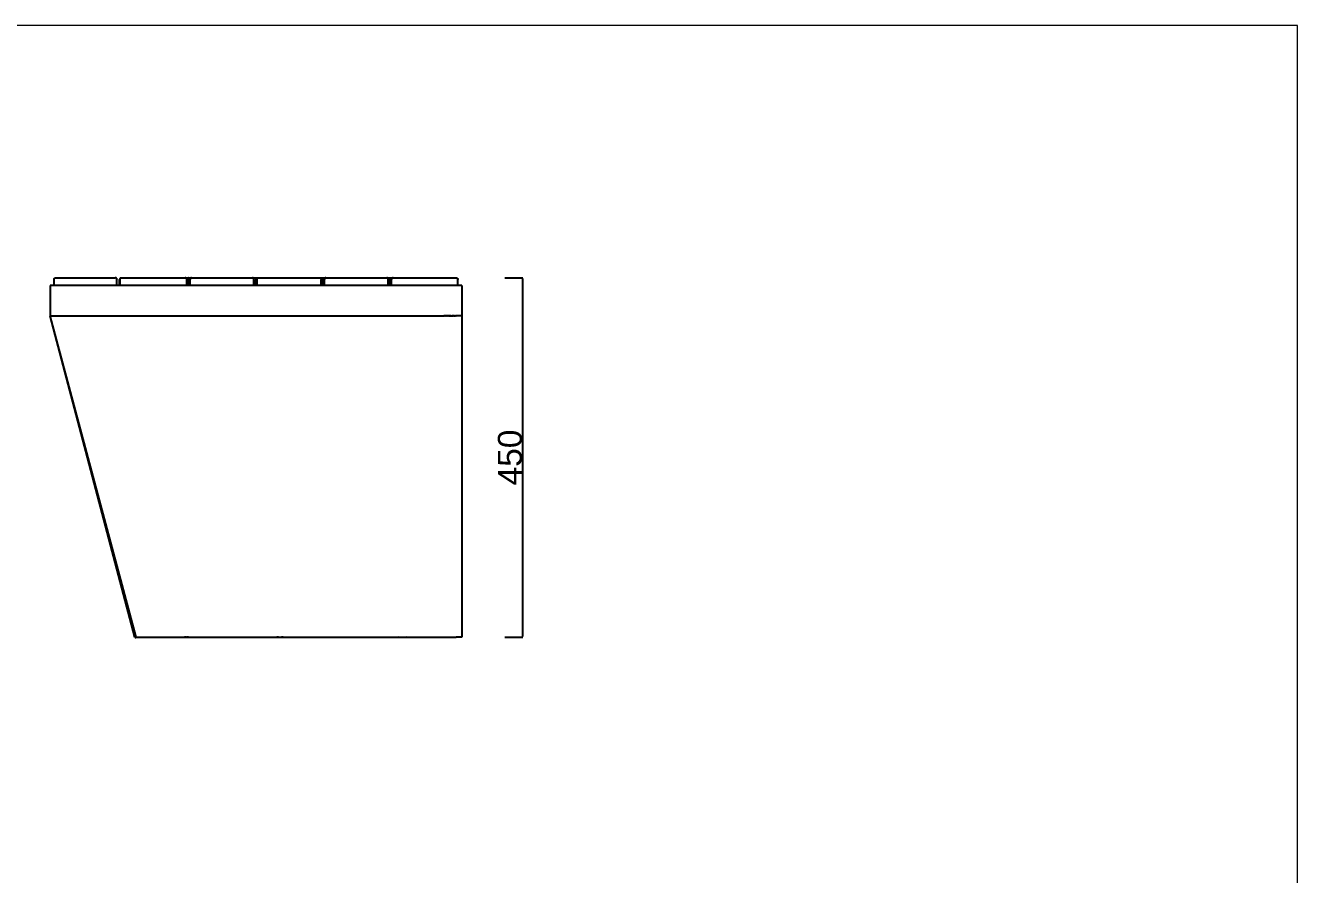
# Model space of a CAD drawing. Header units: millimetres. Extents: x 373 to 3451, y -552 to 1598.
# Drawn here: x 1857 to 3448, y 536 to 1598 of the extents above; entities that cross this region are included whole.
import ezdxf

# ---------------------------------------------------------------- set-up
doc = ezdxf.new("R2010")
doc.units = ezdxf.units.MM
doc.header["$MEASUREMENT"] = 0
doc.layers.add('Domyślny', color=7, linetype='Continuous', true_color=0x000000)
doc.layers.add('Utwórz2D linie widoczne', color=7, linetype='Continuous', true_color=0x000000)
doc.styles.add('Arial', font='')
doc.styles.get('Arial').set_extended_font_data('Arial')
doc.dimstyles.new('Domyślny', dxfattribs={"dimtxt": 30, "dimasz": 1, "dimexe": 0.5, "dimexo": 0.5, "dimgap": 0.25, "dimtad": 1, "dimtoh": 1, "dimdec": 0, "dimzin": 1, "dimdsep": 46, "dimtxsty": 'Arial', "dimcen": 0.5, "dimazin": 0, "dimtfac": 1, "dimtdec": 4, "dimtix": 1, "dimtmove": 1, "dimatfit": 3, "dimfxl": 0, "dimtolj": 1, "dimtzin": 1, "dimarcsym": 0})

# ---------------------------------------------------------------- blocks, each defined once
blk = doc.blocks.new('*D2')
at = {"layer": 'Defpoints', "color": 0}
for p in [(2456, 1282.7), (2456, 833.1), (2478.7, 833.1)]:
    blk.add_point(p, dxfattribs=at)
at = {"layer": 'Domyślny', "color": 0, "lineweight": -2}
for p, q in [((2456.5, 1282.7), (2479.2, 1282.7)), ((2478.7, 1281.7), (2478.7, 834.1)), ((2456.5, 833.1), (2479.2, 833.1))]:
    blk.add_line(p, q, dxfattribs=at)
at = {"layer": 'Domyślny', "color": 0}
for points in [[(2478.8, 1281.7), (2478.5, 1281.7), (2478.7, 1282.7)], [(2478.5, 834.1), (2478.8, 834.1), (2478.7, 833.1)]]:
    blk.add_solid(points, dxfattribs=at)
at = {"layer": 'Domyślny', "color": 0, "insert": (2463.1, 1057.9), "char_height": 30, "attachment_point": 5, "rotation": 90, "style": 'Arial'}
blk.add_mtext('\\A1;450', dxfattribs=at)

msp = doc.modelspace()

# ---------------------------------------------------------------- linework, layer by layer
at = {"layer": 'Domyślny', "color": 18, "lineweight": 15, "true_color": 0x000000}
for p, q in [((3447.8, 1598.3), (373, 1598.3)), ((3447.8, -551.9), (3447.8, 1598.3))]:
    msp.add_line(p, q, dxfattribs=at)
at = {"layer": 'Domyślny'}
msp.add_line((2386.8, 1282.7), (2395.9, 1282.7), dxfattribs=at)
at = {"layer": 'Utwórz2D linie widoczne'}
for p, q in [((1887.9, 1273.1), (1887.9, 1235.1)), ((1910.9, 1273.1), (1887.9, 1273.1)), ((1892.9, 1281.1), (1893, 1281.2)), ((1892.9, 1281), (1892.9, 1281.1)), ((1892.9, 1280.9), (1892.9, 1281)), ((1892.9, 1281), (1892.9, 1281)), ((1892.9, 1280.8), (1892.9, 1280.9)), ((1892.9, 1280.7), (1892.9, 1280.8)), ((1892.9, 1280.8), (1892.9, 1280.8)), ((1892.9, 1273.1), (1892.9, 1280.7)), ((1893, 1281.4), (1893.1, 1281.5)), ((1893, 1281.3), (1893, 1281.4)), ((1893, 1281.4), (1893, 1281.4)), ((1893, 1281.2), (1893, 1281.3)), ((1893, 1281.2), (1893, 1281.2)), ((1893.1, 1281.6), (1893.2, 1281.7)), ((1893.1, 1281.5), (1893.1, 1281.6)), ((1893.1, 1281.6), (1893.1, 1281.6)), ((1893.2, 1281.7), (1893.2, 1281.8)), ((1893.2, 1281.8), (1893.3, 1281.8)), ((1893.2, 1281.7), (1893.2, 1281.7)), ((1893.3, 1281.9), (1893.4, 1282)), ((1893.3, 1281.8), (1893.3, 1281.9)), ((1893.4, 1282), (1893.4, 1282.1)), ((1893.4, 1282.1), (1893.5, 1282.1)), ((1893.4, 1282), (1893.4, 1282)), ((1893.5, 1282.1), (1893.5, 1282.2)), ((1893.5, 1282.2), (1893.6, 1282.2)), ((1893.6, 1282.2), (1893.7, 1282.3)), ((1893.6, 1282.2), (1893.6, 1282.2)), ((1893.7, 1282.3), (1893.8, 1282.3)), ((1893.8, 1282.3), (1893.8, 1282.4)), ((1893.8, 1282.4), (1893.9, 1282.4)), ((1893.9, 1282.4), (1894, 1282.5)), ((1893.9, 1282.4), (1893.9, 1282.4)), ((1894, 1282.5), (1894, 1282.5)), ((1894, 1282.5), (1894.1, 1282.5)), ((1894.1, 1282.5), (1894.2, 1282.6)), ((1894.2, 1282.6), (1894.2, 1282.6)), ((1894.2, 1282.6), (1894.3, 1282.6)), ((1894.3, 1282.6), (1894.4, 1282.6)), ((1894.4, 1282.6), (1894.5, 1282.7)), ((1894.4, 1282.6), (1894.4, 1282.6)), ((1894.5, 1282.7), (1894.6, 1282.7)), ((1894.6, 1282.7), (1894.6, 1282.7)), ((1894.6, 1282.7), (1894.7, 1282.7)), ((1894.7, 1282.7), (1894.8, 1282.7)), ((1894.8, 1282.7), (1894.8, 1282.7)), ((1894.8, 1282.7), (1894.9, 1282.7)), ((1894.9, 1282.7), (1910.9, 1282.7)), ((1910.9, 1282.7), (1969.5, 1282.7)), ((2334.4, 1273.1), (1910.9, 1273.1)), ((1969.6, 1282.7), (1969.5, 1282.7)), ((1969.7, 1282.7), (1969.6, 1282.7)), ((1969.8, 1282.7), (1969.7, 1282.7)), ((1969.7, 1282.7), (1969.7, 1282.7)), ((1969.9, 1282.7), (1969.8, 1282.7)), ((1970, 1282.6), (1969.9, 1282.7)), ((1969.9, 1282.7), (1969.9, 1282.7)), ((1970.1, 1282.6), (1970, 1282.6)), ((1970.2, 1282.6), (1970.1, 1282.6)), ((1970.1, 1282.6), (1970.1, 1282.6)), ((1970.3, 1282.6), (1970.2, 1282.6)), ((1970.3, 1282.5), (1970.3, 1282.6)), ((1970.4, 1282.5), (1970.3, 1282.5)), ((1970.5, 1282.4), (1970.4, 1282.5)), ((1970.4, 1282.5), (1970.4, 1282.5)), ((1970.6, 1282.4), (1970.5, 1282.4)), ((1970.7, 1282.3), (1970.6, 1282.4)), ((1970.6, 1282.4), (1970.6, 1282.4)), ((1970.8, 1282.2), (1970.7, 1282.3)), ((1970.7, 1282.3), (1970.7, 1282.3)), ((1970.9, 1282.2), (1970.8, 1282.2)), ((1970.8, 1282.2), (1970.8, 1282.2)), ((1970.9, 1282.1), (1970.9, 1282.2)), ((1971, 1282.1), (1970.9, 1282.1)), ((1971, 1282), (1971, 1282.1)), ((1971.1, 1282), (1971, 1282)), ((1971.1, 1281.9), (1971.1, 1282)), ((1971.2, 1281.8), (1971.1, 1281.9)), ((1971.2, 1281.7), (1971.2, 1281.8)), ((1971.2, 1281.8), (1971.2, 1281.8)), ((1971.3, 1281.7), (1971.2, 1281.7)), ((1971.3, 1281.6), (1971.3, 1281.7)), ((1971.4, 1281.5), (1971.3, 1281.6)), ((1971.3, 1281.6), (1971.3, 1281.6)), ((1971.4, 1281.4), (1971.4, 1281.5)), ((1971.4, 1281.3), (1971.4, 1281.4)), ((1971.4, 1281.4), (1971.4, 1281.4)), ((1971.5, 1281.2), (1971.4, 1281.3)), ((1971.4, 1281.3), (1971.5, 1281.2)), ((1971.5, 1281.1), (1971.5, 1281.2)), ((1971.5, 1281.2), (1971.5, 1281.2)), ((1971.5, 1281.2), (1971.5, 1281.2)), ((1971.5, 1281.2), (1971.5, 1281.1)), ((1971.5, 1281), (1971.5, 1281.1)), ((1971.5, 1280.9), (1971.5, 1281)), ((1971.5, 1281), (1971.5, 1281)), ((1971.5, 1280.8), (1971.5, 1280.9)), ((1971.5, 1280.7), (1971.5, 1280.8)), ((1971.5, 1280.8), (1971.5, 1280.8)), ((1971.5, 1273.1), (1971.5, 1280.7)), ((1975, 1280.9), (1974.9, 1280.8)), ((1974.9, 1280.8), (1974.9, 1280.8)), ((1974.9, 1280.8), (1974.9, 1280.7)), ((1974.9, 1273.1), (1974.9, 1280.7)), ((1975.1, 1281.3), (1975, 1281.2)), ((1975, 1281.2), (1975, 1281.1)), ((1975, 1281.1), (1975, 1281.1)), ((1975, 1281.1), (1975, 1281)), ((1975, 1281), (1975, 1280.9)), ((1975.2, 1281.5), (1975.1, 1281.4)), ((1975.1, 1281.4), (1975.1, 1281.3)), ((1975.1, 1281.3), (1975.1, 1281.3)), ((1975.3, 1281.6), (1975.2, 1281.5)), ((1975.2, 1281.5), (1975.2, 1281.5)), ((1975.4, 1281.7), (1975.3, 1281.6)), ((1975.3, 1281.6), (1975.3, 1281.6)), ((1975.5, 1281.8), (1975.4, 1281.8)), ((1975.4, 1281.8), (1975.4, 1281.7)), ((1975.6, 1281.9), (1975.5, 1281.9)), ((1975.5, 1281.9), (1975.5, 1281.8)), ((1975.5, 1280.9), (1975.5, 1281)), ((1975.5, 1281), (1975.6, 1281)), ((1975.5, 1280.8), (1975.5, 1280.9)), ((1975.5, 1280.7), (1975.5, 1280.8)), ((1975.5, 1280.8), (1975.5, 1280.8)), ((1975.5, 1273.1), (1975.5, 1280.7)), ((1975.7, 1282), (1975.6, 1282)), ((1975.6, 1282), (1975.6, 1281.9)), ((1975.6, 1281.3), (1975.6, 1281.4)), ((1975.6, 1281.4), (1975.7, 1281.4)), ((1975.6, 1281.2), (1975.6, 1281.3)), ((1975.6, 1281.1), (1975.6, 1281.2)), ((1975.6, 1281.2), (1975.6, 1281.2)), ((1975.6, 1281), (1975.6, 1281.1)), ((1975.8, 1282.1), (1975.7, 1282.1)), ((1975.7, 1282.1), (1975.7, 1282)), ((1975.7, 1281.6), (1975.8, 1281.7)), ((1975.7, 1281.5), (1975.7, 1281.6)), ((1975.7, 1281.6), (1975.7, 1281.6)), ((1975.7, 1281.4), (1975.7, 1281.5)), ((1975.9, 1282.2), (1975.8, 1282.1)), ((1975.8, 1281.7), (1975.9, 1281.8)), ((1975.8, 1281.7), (1975.8, 1281.7)), ((1976, 1282.2), (1975.9, 1282.2)), ((1975.9, 1282.2), (1975.9, 1282.2)), ((1975.9, 1281.9), (1976, 1282)), ((1975.9, 1281.8), (1975.9, 1281.9)), ((1975.9, 1281.8), (1975.9, 1281.8)), ((1976.1, 1282.3), (1976, 1282.3)), ((1976, 1282.3), (1976, 1282.2)), ((1976, 1282), (1976.1, 1282.1)), ((1976, 1282), (1976, 1282)), ((1976.2, 1282.3), (1976.1, 1282.3)), ((1976.1, 1282.1), (1976.2, 1282.2)), ((1976.1, 1282.1), (1976.1, 1282.1)), ((1976.3, 1282.4), (1976.2, 1282.4)), ((1976.2, 1282.4), (1976.2, 1282.3)), ((1976.2, 1282.2), (1976.2, 1282.2)), ((1976.2, 1282.2), (1976.3, 1282.2)), ((1976.4, 1282.4), (1976.3, 1282.4)), ((1976.3, 1282.2), (1976.3, 1282.3)), ((1976.3, 1282.3), (1976.4, 1282.3)), ((1976.5, 1282.4), (1976.4, 1282.4)), ((1976.4, 1282.3), (1976.4, 1282.4)), ((1976.4, 1282.4), (1976.5, 1282.4)), ((1976.6, 1282.5), (1976.5, 1282.5)), ((1976.5, 1282.5), (1976.5, 1282.4)), ((1976.5, 1282.4), (1976.6, 1282.5)), ((1976.5, 1282.4), (1976.5, 1282.4)), ((1976.6, 1282.5), (1976.7, 1282.5)), ((1976.7, 1282.5), (1976.8, 1282.6)), ((1976.7, 1282.5), (1976.7, 1282.5)), ((1976.8, 1282.6), (1976.9, 1282.6)), ((1976.9, 1282.6), (1976.9, 1282.6)), ((1976.9, 1282.6), (1977, 1282.6)), ((1977, 1282.6), (1977.1, 1282.6)), ((1977.1, 1282.6), (1977.1, 1282.7)), ((1977.1, 1282.7), (1977.2, 1282.7)), ((1977.2, 1282.7), (1977.3, 1282.7)), ((1977.3, 1282.7), (1977.3, 1282.7)), ((1977.3, 1282.7), (1977.4, 1282.7)), ((1977.4, 1282.7), (1977.5, 1282.7)), ((1977.5, 1282.7), (2056.9, 1282.7)), ((1977.5, 1282.7), (1977.5, 1282.7)), ((2056.9, 1282.7), (2060.8, 1282.7)), ((2057, 1282.7), (2056.9, 1282.7)), ((2057.1, 1282.7), (2057, 1282.7)), ((2057, 1282.7), (2057, 1282.7)), ((2057.2, 1282.7), (2057.1, 1282.7)), ((2057.3, 1282.7), (2057.2, 1282.7)), ((2057.2, 1282.7), (2057.2, 1282.7)), ((2057.4, 1282.6), (2057.3, 1282.7)), ((2057.5, 1282.6), (2057.4, 1282.6)), ((2057.4, 1282.6), (2057.4, 1282.6)), ((2057.6, 1282.6), (2057.5, 1282.6)), ((2057.7, 1282.5), (2057.6, 1282.6)), ((2057.6, 1282.6), (2057.6, 1282.6)), ((2057.8, 1282.5), (2057.7, 1282.5)), ((2057.9, 1282.4), (2057.8, 1282.5)), ((2057.8, 1282.5), (2057.8, 1282.5)), ((2058, 1282.4), (2057.9, 1282.4)), ((2057.9, 1282.4), (2057.9, 1282.4)), ((2058.1, 1282.3), (2058, 1282.4)), ((2058.2, 1282.2), (2058.1, 1282.3)), ((2058.1, 1282.3), (2058.1, 1282.3)), ((2058.3, 1282.2), (2058.2, 1282.2)), ((2058.2, 1282.2), (2058.2, 1282.2)), ((2058.3, 1282.1), (2058.3, 1282.2)), ((2058.4, 1282.1), (2058.3, 1282.1)), ((2058.4, 1282), (2058.4, 1282.1)), ((2058.5, 1282), (2058.4, 1282)), ((2058.5, 1281.9), (2058.5, 1282)), ((2058.5, 1281.8), (2058.5, 1281.9)), ((2058.6, 1281.8), (2058.5, 1281.8)), ((2058.6, 1281.7), (2058.6, 1281.8)), ((2058.7, 1281.6), (2058.6, 1281.7)), ((2058.6, 1281.7), (2058.6, 1281.7)), ((2058.7, 1281.5), (2058.7, 1281.6)), ((2058.7, 1281.6), (2058.7, 1281.6)), ((2058.8, 1281.4), (2058.7, 1281.5)), ((2058.8, 1281.3), (2058.8, 1281.4)), ((2058.8, 1281.4), (2058.8, 1281.4)), ((2058.8, 1281.2), (2058.8, 1281.3)), ((2058.9, 1281.1), (2058.8, 1281.2)), ((2058.8, 1281.2), (2058.8, 1281.2)), ((2058.9, 1281), (2058.9, 1281.1)), ((2058.9, 1280.9), (2058.9, 1281)), ((2058.9, 1281), (2058.9, 1281)), ((2058.9, 1280.8), (2058.9, 1280.9)), ((2058.9, 1280.7), (2058.9, 1280.8)), ((2058.9, 1280.8), (2058.9, 1280.8)), ((2058.9, 1273.1), (2058.9, 1280.7)), ((2060.8, 1282.7), (2064.9, 1282.7)), ((2060.9, 1282.5), (2060.8, 1282.7)), ((2060.9, 1282.3), (2060.9, 1282.5)), ((2061, 1282.2), (2060.9, 1282.3)), ((2061, 1282), (2061, 1282.2)), ((2061, 1281.8), (2061, 1282)), ((2061, 1281.6), (2061, 1281.8)), ((2061.1, 1281.4), (2061, 1281.6)), ((2061.1, 1281.2), (2061.1, 1281.4)), ((2061.1, 1281.1), (2061.1, 1281.2)), ((2061.1, 1280.9), (2061.1, 1281.1)), ((2061.1, 1280.7), (2061.1, 1280.9)), ((2061.1, 1273.1), (2061.1, 1280.7)), ((2063, 1281.2), (2062.9, 1281.1)), ((2062.9, 1281.1), (2062.9, 1281)), ((2062.9, 1281), (2062.9, 1281)), ((2062.9, 1281), (2062.9, 1280.9)), ((2062.9, 1280.9), (2062.9, 1280.8)), ((2062.9, 1280.8), (2062.9, 1280.8)), ((2062.9, 1280.8), (2062.9, 1280.7)), ((2062.9, 1273.1), (2062.9, 1280.7)), ((2063.1, 1281.5), (2063, 1281.4)), ((2063, 1281.4), (2063, 1281.4)), ((2063, 1281.4), (2063, 1281.3)), ((2063, 1281.3), (2063, 1281.2)), ((2063, 1281.2), (2063, 1281.2)), ((2063.2, 1281.7), (2063.1, 1281.6)), ((2063.1, 1281.6), (2063.1, 1281.6)), ((2063.1, 1281.6), (2063.1, 1281.5)), ((2063.3, 1281.8), (2063.2, 1281.8)), ((2063.2, 1281.8), (2063.2, 1281.7)), ((2063.2, 1281.7), (2063.2, 1281.7)), ((2063.4, 1282), (2063.3, 1281.9)), ((2063.3, 1281.9), (2063.3, 1281.8)), ((2063.5, 1282.1), (2063.4, 1282.1)), ((2063.4, 1282.1), (2063.4, 1282)), ((2063.4, 1282), (2063.4, 1282)), ((2063.6, 1282.2), (2063.5, 1282.2)), ((2063.5, 1282.2), (2063.5, 1282.1)), ((2063.7, 1282.3), (2063.6, 1282.2)), ((2063.6, 1282.2), (2063.6, 1282.2)), ((2063.8, 1282.4), (2063.7, 1282.3)), ((2063.7, 1282.3), (2063.7, 1282.3)), ((2063.9, 1282.4), (2063.8, 1282.4)), ((2064, 1282.5), (2063.9, 1282.4)), ((2063.9, 1282.4), (2063.9, 1282.4)), ((2064.1, 1282.5), (2064, 1282.5)), ((2064, 1282.5), (2064, 1282.5)), ((2064.2, 1282.6), (2064.1, 1282.5)), ((2064.3, 1282.6), (2064.2, 1282.6)), ((2064.2, 1282.6), (2064.2, 1282.6)), ((2064.4, 1282.6), (2064.3, 1282.6)), ((2064.5, 1282.7), (2064.4, 1282.6)), ((2064.4, 1282.6), (2064.4, 1282.6)), ((2064.6, 1282.7), (2064.5, 1282.7)), ((2064.7, 1282.7), (2064.6, 1282.7)), ((2064.6, 1282.7), (2064.6, 1282.7)), ((2064.8, 1282.7), (2064.7, 1282.7)), ((2064.9, 1282.7), (2064.8, 1282.7)), ((2064.8, 1282.7), (2064.8, 1282.7)), ((2064.9, 1282.7), (2140.9, 1282.7)), ((2141, 1282.7), (2140.9, 1282.7)), ((2140.9, 1282.7), (2144.8, 1282.7)), ((2141.1, 1282.7), (2141, 1282.7)), ((2141, 1282.7), (2141, 1282.7)), ((2141.2, 1282.7), (2141.1, 1282.7)), ((2141.3, 1282.7), (2141.2, 1282.7)), ((2141.2, 1282.7), (2141.2, 1282.7)), ((2141.4, 1282.6), (2141.3, 1282.7)), ((2141.5, 1282.6), (2141.4, 1282.6)), ((2141.4, 1282.6), (2141.4, 1282.6)), ((2141.6, 1282.6), (2141.5, 1282.6)), ((2141.7, 1282.5), (2141.6, 1282.6)), ((2141.6, 1282.6), (2141.6, 1282.6)), ((2141.8, 1282.5), (2141.7, 1282.5)), ((2141.9, 1282.4), (2141.8, 1282.5)), ((2141.8, 1282.5), (2141.8, 1282.5)), ((2142, 1282.4), (2141.9, 1282.4)), ((2141.9, 1282.4), (2141.9, 1282.4)), ((2142.1, 1282.3), (2142, 1282.4)), ((2142.2, 1282.2), (2142.1, 1282.3)), ((2142.1, 1282.3), (2142.1, 1282.3)), ((2142.3, 1282.2), (2142.2, 1282.2)), ((2142.2, 1282.2), (2142.2, 1282.2)), ((2142.3, 1282.1), (2142.3, 1282.2)), ((2142.4, 1282.1), (2142.3, 1282.1)), ((2142.4, 1282), (2142.4, 1282.1)), ((2142.5, 1282), (2142.4, 1282)), ((2142.5, 1281.9), (2142.5, 1282)), ((2142.5, 1281.8), (2142.5, 1281.9)), ((2142.6, 1281.8), (2142.5, 1281.8)), ((2142.6, 1281.7), (2142.6, 1281.8)), ((2142.7, 1281.6), (2142.6, 1281.7)), ((2142.6, 1281.7), (2142.6, 1281.7)), ((2142.7, 1281.5), (2142.7, 1281.6)), ((2142.7, 1281.6), (2142.7, 1281.6)), ((2142.8, 1281.4), (2142.7, 1281.5)), ((2142.8, 1281.3), (2142.8, 1281.4)), ((2142.8, 1281.4), (2142.8, 1281.4)), ((2142.8, 1281.2), (2142.8, 1281.3)), ((2142.9, 1281.1), (2142.8, 1281.2)), ((2142.8, 1281.2), (2142.8, 1281.2)), ((2142.9, 1281), (2142.9, 1281.1)), ((2142.9, 1280.9), (2142.9, 1281)), ((2142.9, 1281), (2142.9, 1281)), ((2142.9, 1280.8), (2142.9, 1280.9)), ((2142.9, 1280.7), (2142.9, 1280.8)), ((2142.9, 1280.8), (2142.9, 1280.8)), ((2142.9, 1273.1), (2142.9, 1280.7)), ((2144.8, 1282.7), (2148.9, 1282.7)), ((2144.8, 1282.7), (2144.9, 1282.5)), ((2144.9, 1282.5), (2144.9, 1282.3)), ((2144.9, 1282.3), (2145, 1282.2)), ((2145, 1282.2), (2145, 1282)), ((2145, 1282), (2145, 1281.8)), ((2145, 1281.8), (2145, 1281.6)), ((2145, 1281.6), (2145.1, 1281.4)), ((2145.1, 1281.4), (2145.1, 1281.2)), ((2145.1, 1281.2), (2145.1, 1281.1)), ((2145.1, 1281.1), (2145.1, 1280.9)), ((2145.1, 1280.9), (2145.1, 1280.7)), ((2145.1, 1273.1), (2145.1, 1280.7)), ((2146.9, 1281.1), (2147, 1281.2)), ((2146.9, 1281), (2146.9, 1281.1)), ((2146.9, 1280.9), (2146.9, 1281)), ((2146.9, 1281), (2146.9, 1281)), ((2146.9, 1280.8), (2146.9, 1280.9)), ((2146.9, 1280.7), (2146.9, 1280.8)), ((2146.9, 1280.8), (2146.9, 1280.8)), ((2146.9, 1273.1), (2146.9, 1280.7)), ((2147, 1281.4), (2147.1, 1281.5)), ((2147, 1281.3), (2147, 1281.4)), ((2147, 1281.4), (2147, 1281.4)), ((2147, 1281.2), (2147, 1281.3)), ((2147, 1281.2), (2147, 1281.2)), ((2147.1, 1281.6), (2147.2, 1281.7)), ((2147.1, 1281.5), (2147.1, 1281.6)), ((2147.1, 1281.6), (2147.1, 1281.6)), ((2147.2, 1281.7), (2147.2, 1281.8)), ((2147.2, 1281.8), (2147.3, 1281.8)), ((2147.2, 1281.7), (2147.2, 1281.7)), ((2147.3, 1281.9), (2147.4, 1282)), ((2147.3, 1281.8), (2147.3, 1281.9)), ((2147.4, 1282), (2147.4, 1282.1)), ((2147.4, 1282.1), (2147.5, 1282.1)), ((2147.4, 1282), (2147.4, 1282)), ((2147.5, 1282.1), (2147.5, 1282.2)), ((2147.5, 1282.2), (2147.6, 1282.2)), ((2147.6, 1282.2), (2147.7, 1282.3)), ((2147.6, 1282.2), (2147.6, 1282.2)), ((2147.7, 1282.3), (2147.8, 1282.4)), ((2147.7, 1282.3), (2147.7, 1282.3)), ((2147.8, 1282.4), (2147.9, 1282.4)), ((2147.9, 1282.4), (2148, 1282.5)), ((2147.9, 1282.4), (2147.9, 1282.4)), ((2148, 1282.5), (2148, 1282.5)), ((2148, 1282.5), (2148.1, 1282.5)), ((2148.1, 1282.5), (2148.2, 1282.6)), ((2148.2, 1282.6), (2148.2, 1282.6)), ((2148.2, 1282.6), (2148.3, 1282.6)), ((2148.3, 1282.6), (2148.4, 1282.6)), ((2148.4, 1282.6), (2148.5, 1282.7)), ((2148.4, 1282.6), (2148.4, 1282.6)), ((2148.5, 1282.7), (2148.6, 1282.7)), ((2148.6, 1282.7), (2148.6, 1282.7)), ((2148.6, 1282.7), (2148.7, 1282.7)), ((2148.7, 1282.7), (2148.8, 1282.7)), ((2148.8, 1282.7), (2148.8, 1282.7)), ((2148.8, 1282.7), (2148.9, 1282.7)), ((2148.9, 1282.7), (2224.9, 1282.7)), ((2224.9, 1282.7), (2225, 1282.7)), ((2224.9, 1282.7), (2228.8, 1282.7)), ((2225, 1282.7), (2225, 1282.7)), ((2225, 1282.7), (2225.1, 1282.7)), ((2225.1, 1282.7), (2225.2, 1282.7)), ((2225.2, 1282.7), (2225.2, 1282.7)), ((2225.2, 1282.7), (2225.3, 1282.7)), ((2225.3, 1282.7), (2225.4, 1282.6)), ((2225.4, 1282.6), (2225.4, 1282.6)), ((2225.4, 1282.6), (2225.5, 1282.6)), ((2225.5, 1282.6), (2225.6, 1282.6)), ((2225.6, 1282.6), (2225.6, 1282.6)), ((2225.6, 1282.6), (2225.7, 1282.5)), ((2225.7, 1282.5), (2225.8, 1282.5)), ((2225.8, 1282.5), (2225.8, 1282.5)), ((2225.8, 1282.5), (2225.9, 1282.4)), ((2225.9, 1282.4), (2225.9, 1282.4)), ((2225.9, 1282.4), (2226, 1282.4)), ((2226, 1282.4), (2226.1, 1282.3)), ((2226.1, 1282.3), (2226.1, 1282.3)), ((2226.1, 1282.3), (2226.2, 1282.2)), ((2226.2, 1282.2), (2226.2, 1282.2)), ((2226.2, 1282.2), (2226.3, 1282.2)), ((2226.3, 1282.2), (2226.3, 1282.1)), ((2226.3, 1282.1), (2226.4, 1282.1)), ((2226.4, 1282.1), (2226.4, 1282)), ((2226.4, 1282), (2226.5, 1282)), ((2226.5, 1282), (2226.5, 1281.9)), ((2226.5, 1281.9), (2226.5, 1281.8)), ((2226.5, 1281.8), (2226.6, 1281.8)), ((2226.6, 1281.8), (2226.6, 1281.7)), ((2226.6, 1281.7), (2226.6, 1281.7)), ((2226.6, 1281.7), (2226.7, 1281.6)), ((2226.7, 1281.6), (2226.7, 1281.6)), ((2226.7, 1281.6), (2226.7, 1281.5)), ((2226.7, 1281.5), (2226.8, 1281.4)), ((2226.8, 1281.4), (2226.8, 1281.4)), ((2226.8, 1281.4), (2226.8, 1281.3)), ((2226.8, 1281.3), (2226.8, 1281.2)), ((2226.8, 1281.2), (2226.8, 1281.2)), ((2226.8, 1281.2), (2226.9, 1281.1)), ((2226.9, 1281.1), (2226.9, 1281)), ((2226.9, 1281), (2226.9, 1281)), ((2226.9, 1281), (2226.9, 1280.9)), ((2226.9, 1280.9), (2226.9, 1280.8)), ((2226.9, 1280.8), (2226.9, 1280.8)), ((2226.9, 1280.8), (2226.9, 1280.7)), ((2226.9, 1273.1), (2226.9, 1280.7)), ((2228.8, 1282.7), (2232.9, 1282.7)), ((2228.8, 1282.7), (2228.9, 1282.5)), ((2228.9, 1282.5), (2228.9, 1282.3)), ((2228.9, 1282.3), (2229, 1282.2)), ((2229, 1282.2), (2229, 1282)), ((2229, 1282), (2229, 1281.8)), ((2229, 1281.8), (2229, 1281.6)), ((2229, 1281.6), (2229.1, 1281.4)), ((2229.1, 1281.4), (2229.1, 1281.2)), ((2229.1, 1281.2), (2229.1, 1281.1)), ((2229.1, 1281.1), (2229.1, 1280.9)), ((2229.1, 1280.9), (2229.1, 1280.7)), ((2229.1, 1273.1), (2229.1, 1280.7)), ((2231, 1281.2), (2230.9, 1281.1)), ((2230.9, 1281.1), (2230.9, 1281)), ((2230.9, 1281), (2230.9, 1281)), ((2230.9, 1281), (2230.9, 1280.9)), ((2230.9, 1280.9), (2230.9, 1280.8)), ((2230.9, 1280.8), (2230.9, 1280.8)), ((2230.9, 1280.8), (2230.9, 1280.7)), ((2230.9, 1273.1), (2230.9, 1280.7)), ((2231.1, 1281.5), (2231, 1281.4)), ((2231, 1281.4), (2231, 1281.4)), ((2231, 1281.4), (2231, 1281.3)), ((2231, 1281.3), (2231, 1281.2)), ((2231, 1281.2), (2231, 1281.2)), ((2231.2, 1281.7), (2231.1, 1281.6)), ((2231.1, 1281.6), (2231.1, 1281.6)), ((2231.1, 1281.6), (2231.1, 1281.5)), ((2231.3, 1281.8), (2231.2, 1281.8)), ((2231.2, 1281.8), (2231.2, 1281.7)), ((2231.2, 1281.7), (2231.2, 1281.7)), ((2231.4, 1282), (2231.3, 1281.9)), ((2231.3, 1281.9), (2231.3, 1281.8)), ((2231.5, 1282.1), (2231.4, 1282.1)), ((2231.4, 1282.1), (2231.4, 1282)), ((2231.4, 1282), (2231.4, 1282)), ((2231.6, 1282.2), (2231.5, 1282.2)), ((2231.5, 1282.2), (2231.5, 1282.1)), ((2231.7, 1282.3), (2231.6, 1282.2)), ((2231.6, 1282.2), (2231.6, 1282.2)), ((2231.8, 1282.4), (2231.7, 1282.3)), ((2231.7, 1282.3), (2231.7, 1282.3)), ((2231.9, 1282.4), (2231.8, 1282.4)), ((2232, 1282.5), (2231.9, 1282.4)), ((2231.9, 1282.4), (2231.9, 1282.4)), ((2232.1, 1282.5), (2232, 1282.5)), ((2232, 1282.5), (2232, 1282.5)), ((2232.2, 1282.6), (2232.1, 1282.5)), ((2232.3, 1282.6), (2232.2, 1282.6)), ((2232.2, 1282.6), (2232.2, 1282.6)), ((2232.4, 1282.6), (2232.3, 1282.6)), ((2232.5, 1282.7), (2232.4, 1282.6)), ((2232.4, 1282.6), (2232.4, 1282.6)), ((2232.6, 1282.7), (2232.5, 1282.7)), ((2232.7, 1282.7), (2232.6, 1282.7)), ((2232.6, 1282.7), (2232.6, 1282.7)), ((2232.8, 1282.7), (2232.7, 1282.7)), ((2232.9, 1282.7), (2232.8, 1282.7)), ((2232.8, 1282.7), (2232.8, 1282.7)), ((2232.9, 1282.7), (2308.9, 1282.7)), ((2309, 1282.7), (2308.9, 1282.7)), ((2308.9, 1282.7), (2312.8, 1282.7)), ((2309.1, 1282.7), (2309, 1282.7)), ((2309, 1282.7), (2309, 1282.7)), ((2309.2, 1282.7), (2309.1, 1282.7)), ((2309.3, 1282.7), (2309.2, 1282.7)), ((2309.2, 1282.7), (2309.2, 1282.7)), ((2309.4, 1282.6), (2309.3, 1282.7)), ((2309.5, 1282.6), (2309.4, 1282.6)), ((2309.4, 1282.6), (2309.4, 1282.6)), ((2309.6, 1282.6), (2309.5, 1282.6)), ((2309.7, 1282.5), (2309.6, 1282.6)), ((2309.6, 1282.6), (2309.6, 1282.6)), ((2309.8, 1282.5), (2309.7, 1282.5)), ((2309.9, 1282.4), (2309.8, 1282.5)), ((2309.8, 1282.5), (2309.8, 1282.5)), ((2310, 1282.4), (2309.9, 1282.4)), ((2309.9, 1282.4), (2309.9, 1282.4)), ((2310.1, 1282.3), (2310, 1282.4)), ((2310.2, 1282.2), (2310.1, 1282.3)), ((2310.1, 1282.3), (2310.1, 1282.3)), ((2310.3, 1282.2), (2310.2, 1282.2)), ((2310.2, 1282.2), (2310.2, 1282.2)), ((2310.3, 1282.1), (2310.3, 1282.2)), ((2310.4, 1282.1), (2310.3, 1282.1)), ((2310.4, 1282), (2310.4, 1282.1)), ((2310.5, 1282), (2310.4, 1282)), ((2310.5, 1281.9), (2310.5, 1282)), ((2310.5, 1281.8), (2310.5, 1281.9)), ((2310.6, 1281.8), (2310.5, 1281.8)), ((2310.6, 1281.7), (2310.6, 1281.8)), ((2310.7, 1281.6), (2310.6, 1281.7)), ((2310.6, 1281.7), (2310.6, 1281.7)), ((2310.7, 1281.5), (2310.7, 1281.6)), ((2310.7, 1281.6), (2310.7, 1281.6)), ((2310.8, 1281.4), (2310.7, 1281.5)), ((2310.8, 1281.3), (2310.8, 1281.4)), ((2310.8, 1281.4), (2310.8, 1281.4)), ((2310.8, 1281.2), (2310.8, 1281.3)), ((2310.9, 1281.1), (2310.8, 1281.2)), ((2310.8, 1281.2), (2310.8, 1281.2)), ((2310.9, 1281), (2310.9, 1281.1)), ((2310.9, 1280.9), (2310.9, 1281)), ((2310.9, 1281), (2310.9, 1281)), ((2310.9, 1280.8), (2310.9, 1280.9)), ((2310.9, 1280.7), (2310.9, 1280.8)), ((2310.9, 1280.8), (2310.9, 1280.8)), ((2310.9, 1273.1), (2310.9, 1280.7)), ((2312.8, 1282.7), (2316.9, 1282.7)), ((2312.9, 1282.5), (2312.8, 1282.7)), ((2312.9, 1282.3), (2312.9, 1282.5)), ((2313, 1282.2), (2312.9, 1282.3)), ((2313, 1282), (2313, 1282.2)), ((2313, 1281.8), (2313, 1282)), ((2313, 1281.6), (2313, 1281.8)), ((2313.1, 1281.4), (2313, 1281.6)), ((2313.1, 1281.2), (2313.1, 1281.4)), ((2313.1, 1281.1), (2313.1, 1281.2)), ((2313.1, 1280.9), (2313.1, 1281.1)), ((2313.1, 1280.7), (2313.1, 1280.9)), ((2313.1, 1273.1), (2313.1, 1280.7)), ((2315, 1281.2), (2314.9, 1281.1)), ((2314.9, 1281.1), (2314.9, 1281)), ((2314.9, 1281), (2314.9, 1281)), ((2314.9, 1281), (2314.9, 1280.9)), ((2314.9, 1280.9), (2314.9, 1280.8)), ((2314.9, 1280.8), (2314.9, 1280.8)), ((2314.9, 1280.8), (2314.9, 1280.7)), ((2314.9, 1273.1), (2314.9, 1280.7)), ((2315.1, 1281.5), (2315, 1281.4)), ((2315, 1281.4), (2315, 1281.4)), ((2315, 1281.4), (2315, 1281.3)), ((2315, 1281.3), (2315, 1281.2)), ((2315, 1281.2), (2315, 1281.2)), ((2315.2, 1281.7), (2315.1, 1281.6)), ((2315.1, 1281.6), (2315.1, 1281.6)), ((2315.1, 1281.6), (2315.1, 1281.5)), ((2315.3, 1281.8), (2315.2, 1281.8)), ((2315.2, 1281.8), (2315.2, 1281.7)), ((2315.2, 1281.7), (2315.2, 1281.7)), ((2315.4, 1282), (2315.3, 1281.9)), ((2315.3, 1281.9), (2315.3, 1281.8)), ((2315.5, 1282.1), (2315.4, 1282.1)), ((2315.4, 1282.1), (2315.4, 1282)), ((2315.4, 1282), (2315.4, 1282)), ((2315.6, 1282.2), (2315.5, 1282.2)), ((2315.5, 1282.2), (2315.5, 1282.1)), ((2315.7, 1282.3), (2315.6, 1282.2)), ((2315.6, 1282.2), (2315.6, 1282.2)), ((2315.8, 1282.4), (2315.7, 1282.3)), ((2315.7, 1282.3), (2315.7, 1282.3)), ((2315.9, 1282.4), (2315.8, 1282.4)), ((2316, 1282.5), (2315.9, 1282.4)), ((2315.9, 1282.4), (2315.9, 1282.4)), ((2316.1, 1282.5), (2316, 1282.5)), ((2316, 1282.5), (2316, 1282.5)), ((2316.2, 1282.6), (2316.1, 1282.5)), ((2316.3, 1282.6), (2316.2, 1282.6)), ((2316.2, 1282.6), (2316.2, 1282.6)), ((2316.4, 1282.6), (2316.3, 1282.6)), ((2316.5, 1282.7), (2316.4, 1282.6)), ((2316.4, 1282.6), (2316.4, 1282.6)), ((2316.6, 1282.7), (2316.5, 1282.7)), ((2316.7, 1282.7), (2316.6, 1282.7)), ((2316.6, 1282.7), (2316.6, 1282.7)), ((2316.8, 1282.7), (2316.7, 1282.7)), ((2316.9, 1282.7), (2316.8, 1282.7)), ((2316.8, 1282.7), (2316.8, 1282.7)), ((2316.9, 1282.7), (2379.7, 1282.7)), ((2379.7, 1273.1), (2334.4, 1273.1)), ((2379.7, 1282.7), (2386.8, 1282.7)), ((2402.7, 1273.1), (2379.7, 1273.1)), ((2395.9, 1282.7), (2396, 1282.7)), ((2396, 1282.7), (2396.1, 1282.7)), ((2396.1, 1282.7), (2396.1, 1282.7)), ((2396.1, 1282.7), (2396.2, 1282.7)), ((2396.2, 1282.7), (2396.2, 1282.6)), ((2396.2, 1282.6), (2396.3, 1282.6)), ((2396.3, 1282.6), (2396.4, 1282.6)), ((2396.4, 1282.6), (2396.4, 1282.6)), ((2396.4, 1282.6), (2396.5, 1282.6)), ((2396.5, 1282.6), (2396.6, 1282.5)), ((2396.6, 1282.5), (2396.6, 1282.5)), ((2396.6, 1282.5), (2396.7, 1282.5)), ((2396.7, 1282.5), (2396.7, 1282.4)), ((2396.7, 1282.4), (2396.8, 1282.4)), ((2396.8, 1282.4), (2396.8, 1282.4)), ((2396.8, 1282.4), (2396.9, 1282.3)), ((2396.9, 1282.3), (2396.9, 1282.3)), ((2396.9, 1282.3), (2397, 1282.3)), ((2397, 1282.3), (2397, 1282.2)), ((2397, 1282.2), (2397.1, 1282.2)), ((2397.1, 1282.2), (2397.1, 1282.1)), ((2397.1, 1282.1), (2397.2, 1282.1)), ((2397.2, 1282.1), (2397.2, 1282)), ((2397.2, 1282), (2397.3, 1282)), ((2397.3, 1282), (2397.3, 1281.9)), ((2397.3, 1281.9), (2397.3, 1281.9)), ((2397.3, 1281.9), (2397.4, 1281.8)), ((2397.4, 1281.8), (2397.4, 1281.8)), ((2397.4, 1281.8), (2397.4, 1281.7)), ((2397.4, 1281.7), (2397.5, 1281.6)), ((2397.5, 1281.6), (2397.5, 1281.6)), ((2397.5, 1281.6), (2397.5, 1281.5)), ((2397.5, 1281.5), (2397.6, 1281.5)), ((2397.6, 1281.5), (2397.6, 1281.4)), ((2397.6, 1281.4), (2397.6, 1281.3)), ((2397.6, 1281.3), (2397.6, 1281.3)), ((2397.6, 1281.3), (2397.6, 1281.2)), ((2397.6, 1281.2), (2397.6, 1281.2)), ((2397.6, 1281.2), (2397.7, 1281.1)), ((2397.7, 1281.1), (2397.7, 1281)), ((2397.7, 1281), (2397.7, 1281)), ((2397.7, 1281), (2397.7, 1280.9)), ((2397.7, 1280.9), (2397.7, 1280.8)), ((2397.7, 1280.8), (2397.7, 1280.8)), ((2397.7, 1280.8), (2397.7, 1280.7)), ((2397.7, 1273.1), (2397.7, 1280.7)), ((2402.7, 1273.1), (2402.7, 1235.1)), ((1887.9, 1235.1), (1958, 1235.1)), ((1995.6, 833.1), (1887.9, 1235.1)), ((1994.1, 833), (1887.9, 1235.1)), ((1958, 1235.1), (2379.7, 1235.1)), ((2379.9, 1235.1), (2379.7, 1235.1)), ((2379.9, 1235.1), (2380.1, 1235.1)), ((2380.2, 1235.1), (2380.1, 1235.1)), ((2380.2, 1235.1), (2380.3, 1235.1)), ((2380.5, 1235.1), (2380.3, 1235.1)), ((2380.5, 1235.1), (2380.5, 1235.1)), ((2380.8, 1235.1), (2380.5, 1235.1)), ((2380.8, 1235.1), (2380.9, 1235.1)), ((2381, 1235.1), (2380.9, 1235.1)), ((2381, 1235.1), (2381.1, 1235.1)), ((2381.3, 1235.1), (2381.1, 1235.1)), ((2381.3, 1235.1), (2381.4, 1235.1)), ((2381.6, 1235.1), (2381.4, 1235.1)), ((2381.6, 1235.1), (2381.7, 1235.1)), ((2381.8, 1235.1), (2381.7, 1235.1)), ((2381.8, 1235.1), (2382, 1235.1)), ((2382.1, 1235.1), (2382, 1235.1)), ((2382.1, 1235.1), (2382.3, 1235.1)), ((2382.4, 1235.1), (2382.3, 1235.1)), ((2382.4, 1235.1), (2382.5, 1235.1)), ((2382.7, 1235.1), (2382.5, 1235.1)), ((2382.7, 1235.1), (2382.7, 1235.1)), ((2382.9, 1235.1), (2382.7, 1235.1)), ((2382.9, 1235.1), (2383, 1235.1)), ((2383.2, 1235.1), (2383, 1235.1)), ((2383.2, 1235.1), (2383.3, 1235.1)), ((2383.4, 1235.1), (2383.3, 1235.1)), ((2383.4, 1235.1), (2383.6, 1235.1)), ((2383.8, 1235.1), (2383.6, 1235.1)), ((2383.8, 1235.1), (2383.8, 1235.1)), ((2384, 1235.1), (2383.8, 1235.1)), ((2384, 1235.1), (2384.1, 1235.1)), ((2384.4, 1235.1), (2384.1, 1235.1)), ((2384.4, 1235.1), (2384.4, 1235.1)), ((2384.7, 1235.1), (2384.4, 1235.1)), ((2384.7, 1235.1), (2384.7, 1235.1)), ((2384.9, 1235.1), (2384.7, 1235.1)), ((2384.9, 1235.1), (2385.1, 1235.1)), ((2385.2, 1235.1), (2385.1, 1235.1)), ((2385.2, 1235.1), (2385.5, 1235.1)), ((2385.5, 1235.1), (2385.5, 1235.1)), ((2386, 1235.1), (2385.5, 1235.1)), ((2385.5, 1235.1), (2385.5, 1235.1)), ((2386, 1235.1), (2386.3, 1235.1)), ((2386.3, 1235.1), (2386.5, 1235.1)), ((2386.3, 1235.1), (2386.3, 1235.1)), ((2386.9, 1235.1), (2386.5, 1235.1)), ((2386.9, 1235.1), (2387, 1235.1)), ((2387.1, 1235.1), (2387, 1235.1)), ((2387.1, 1235.1), (2387.3, 1235.1)), ((2387.4, 1235.1), (2387.3, 1235.1)), ((2387.4, 1235.1), (2387.4, 1235.1)), ((2387.7, 1235.1), (2387.4, 1235.1)), ((2387.7, 1235.1), (2387.8, 1235.1)), ((2387.9, 1235.1), (2387.8, 1235.1)), ((2387.9, 1235.1), (2388.1, 1235.1)), ((2388.2, 1235.1), (2388.1, 1235.1)), ((2388.2, 1235.1), (2388.3, 1235.1)), ((2388.5, 1235.1), (2388.3, 1235.1)), ((2388.5, 1235.1), (2388.7, 1235.1)), ((2388.7, 1235.1), (2388.9, 1235.1)), ((2388.7, 1235.1), (2388.7, 1235.1)), ((2389, 1235.1), (2388.9, 1235.1)), ((2389, 1235.1), (2389.1, 1235.1)), ((2389.3, 1235.1), (2389.1, 1235.1)), ((2389.3, 1235.1), (2389.5, 1235.1)), ((2389.5, 1235.1), (2389.7, 1235.1)), ((2389.5, 1235.1), (2389.5, 1235.1)), ((2390, 1235.1), (2389.7, 1235.1)), ((2390, 1235.1), (2390.2, 1235.1)), ((2390.3, 1235.1), (2390.2, 1235.1)), ((2390.3, 1235.1), (2390.3, 1235.1)), ((2390.5, 1235.1), (2390.3, 1235.1)), ((2390.5, 1235.1), (2390.7, 1235.1)), ((2390.8, 1235.1), (2390.7, 1235.1)), ((2390.8, 1235.1), (2390.9, 1235.1)), ((2391, 1235.1), (2390.9, 1235.1)), ((2391, 1235.1), (2391.2, 1235.1)), ((2391.3, 1235.1), (2391.2, 1235.1)), ((2391.3, 1235.1), (2391.4, 1235.1)), ((2391.5, 1235.1), (2391.4, 1235.1)), ((2391.5, 1235.1), (2391.7, 1235.1)), ((2391.8, 1235.1), (2391.7, 1235.1)), ((2391.8, 1235.1), (2392.3, 1235.1)), ((2392.4, 1235.1), (2392.3, 1235.1)), ((2392.4, 1235.1), (2392.5, 1235.1)), ((2392.6, 1235.1), (2392.5, 1235.1)), ((2392.6, 1235.1), (2392.7, 1235.1)), ((2392.8, 1235.1), (2392.7, 1235.1)), ((2392.8, 1235.1), (2393, 1235.1)), ((2393.1, 1235.1), (2393, 1235.1)), ((2393.1, 1235.1), (2393.2, 1235.1)), ((2393.3, 1235.1), (2393.2, 1235.1)), ((2393.3, 1235.1), (2393.5, 1235.1)), ((2393.6, 1235.1), (2393.5, 1235.1)), ((2393.6, 1235.1), (2393.7, 1235.1)), ((2393.8, 1235.1), (2393.7, 1235.1)), ((2393.8, 1235.1), (2393.9, 1235.1)), ((2394.1, 1235.1), (2393.9, 1235.1)), ((2394.1, 1235.1), (2394.1, 1235.1)), ((2394.3, 1235.1), (2394.1, 1235.1)), ((2394.3, 1235.1), (2394.4, 1235.1)), ((2394.5, 1235.1), (2394.4, 1235.1)), ((2394.5, 1235.1), (2394.6, 1235.1)), ((2394.7, 1235.1), (2394.6, 1235.1)), ((2394.7, 1235.1), (2394.8, 1235.1)), ((2394.9, 1235.1), (2394.8, 1235.1)), ((2394.9, 1235.1), (2395.1, 1235.1)), ((2395.1, 1235.1), (2395.3, 1235.1)), ((2395.1, 1235.1), (2395.1, 1235.1)), ((2395.3, 1235.1), (2395.4, 1235.1)), ((2395.3, 1235.1), (2395.3, 1235.1)), ((2395.5, 1235.1), (2395.4, 1235.1)), ((2395.5, 1235.1), (2395.7, 1235.1)), ((2395.7, 1235.1), (2395.9, 1235.1)), ((2395.7, 1235.1), (2395.7, 1235.1)), ((2396.1, 1235.1), (2395.9, 1235.1)), ((2396.2, 1235.1), (2396.1, 1235.1)), ((2396.3, 1235.1), (2396.2, 1235.1)), ((2396.4, 1235.1), (2396.3, 1235.1)), ((2396.5, 1235.1), (2396.4, 1235.1)), ((2396.6, 1235.1), (2396.5, 1235.1)), ((2396.7, 1235.1), (2396.6, 1235.1)), ((2396.8, 1235.1), (2396.7, 1235.1)), ((2396.9, 1235.1), (2396.8, 1235.1)), ((2397, 1235.1), (2396.9, 1235.1)), ((2397.1, 1235.1), (2397, 1235.1)), ((2397.2, 1235.1), (2397.1, 1235.1)), ((2397.3, 1235.1), (2397.2, 1235.1)), ((2397.4, 1235.1), (2397.3, 1235.1)), ((2397.5, 1235.1), (2397.4, 1235.1)), ((2397.6, 1235.1), (2397.5, 1235.1)), ((2397.7, 1235.1), (2397.6, 1235.1)), ((2400.3, 1235.1), (2397.7, 1235.1)), ((2397.7, 1235.1), (2397.7, 1235.1)), ((2400.4, 1235.1), (2400.3, 1235.1)), ((2400.5, 1235.1), (2400.4, 1235.1)), ((2400.6, 1235.1), (2400.5, 1235.1)), ((2400.5, 1235.1), (2400.5, 1235.1)), ((2400.7, 1235.1), (2400.6, 1235.1)), ((2400.6, 1235.1), (2400.6, 1235.1)), ((2400.8, 1235.1), (2400.7, 1235.1)), ((2400.7, 1235.1), (2400.7, 1235.1)), ((2400.9, 1235.1), (2400.8, 1235.1)), ((2400.8, 1235.1), (2400.8, 1235.1)), ((2401, 1235.1), (2400.9, 1235.1)), ((2400.9, 1235.1), (2400.9, 1235.1)), ((2402.1, 1235.1), (2401, 1235.1)), ((2402.2, 1235.1), (2402.1, 1235.1)), ((2402.3, 1235.1), (2402.2, 1235.1)), ((2402.3, 1235.1), (2402.3, 1235.1)), ((2402.3, 1235.1), (2402.3, 1235.1)), ((2402.4, 1235.1), (2402.3, 1235.1)), ((2402.3, 1235.1), (2402.3, 1235.1)), ((2402.4, 1235.1), (2402.4, 1235.1)), ((2402.4, 1235.1), (2402.4, 1235.1)), ((2402.7, 1235.1), (2402.4, 1235.1)), ((2402.4, 1235.1), (2402.4, 1235.1)), ((2402.7, 1235.1), (2402.7, 833.1)), ((2402.7, 1235.1), (2402.7, 1235.1)), ((1993.9, 833.1), (1994.1, 833.1)), ((1994.1, 833.1), (1995.6, 833.1)), ((1994.1, 833.1), (1994.1, 833.1)), ((1994.1, 833.1), (1994.1, 833.1)), ((1994.1, 833.1), (1994.1, 833)), ((1994.1, 833), (1994.1, 833)), ((1994.1, 833), (1994.1, 833)), ((1994.1, 833), (1994.1, 833)), ((1994.1, 833), (1994.1, 833)), ((1994.1, 833), (1994.1, 833)), ((1994.1, 833), (1994.1, 833)), ((1994.1, 833), (1994.1, 833)), ((1994.1, 833), (1994.1, 833)), ((1994.1, 833), (1994.1, 833)), ((1994.1, 833), (1994.1, 833)), ((1994.1, 833), (1994.1, 833)), ((1994.1, 833), (1994.1, 833)), ((1994.1, 833), (1994.1, 833)), ((1994.1, 833), (1994.1, 833)), ((1994.1, 833), (1994.1, 833)), ((1994.1, 833), (1994.1, 833)), ((1994.1, 833), (1994.1, 833)), ((1994.1, 833), (1994.1, 833)), ((1994.1, 833), (1994.1, 833)), ((1994.1, 833), (1994.1, 833)), ((1994.1, 833), (1994.1, 833)), ((1994.1, 833), (1994.1, 833)), ((1994.1, 833), (1994.1, 833)), ((1994.1, 833), (1994.1, 833)), ((1994.1, 833), (1994.1, 833)), ((1994.1, 833), (1994.1, 833)), ((1994.1, 833), (1994.1, 833)), ((1994.1, 833), (1994.1, 833)), ((1994.1, 833), (1994.1, 833)), ((1994.1, 833), (1994.1, 833)), ((1994.1, 833), (1994.1, 833)), ((1994.1, 833), (1994.1, 833)), ((1994.1, 833), (1994.1, 833)), ((1994.1, 833), (1994.1, 833)), ((1994.1, 833), (1994.1, 833)), ((1994.1, 833), (1994.1, 833)), ((1994.1, 833), (1994.1, 833)), ((1994.1, 833), (1994.1, 833)), ((1994.1, 833), (1994.1, 833)), ((1994.1, 833), (1994.1, 833)), ((1994.1, 833), (1994.1, 833)), ((1994.1, 833), (1994.1, 833)), ((1994.1, 833), (1994.1, 833)), ((1994.1, 833), (1994.1, 833)), ((1994.1, 833), (1994.1, 833)), ((1994.1, 833), (1994.1, 833)), ((1994.1, 833), (1994.1, 833)), ((1994.1, 833), (1994.1, 833)), ((1994.1, 833), (1994.1, 833)), ((1994.1, 833), (1994.1, 833)), ((1994.1, 833), (1994.1, 833)), ((1994.1, 833), (1994.1, 833)), ((1994.1, 833), (1994.1, 833)), ((1994.1, 833), (1994.1, 833)), ((1994.1, 833), (1994.1, 833)), ((1994.1, 833), (1994.1, 833)), ((1994.1, 833), (1994.1, 833)), ((1994.1, 833), (1994.1, 833)), ((1994.1, 833), (1994.1, 833)), ((1994.1, 833), (1994.2, 833)), ((1994.2, 833), (1994.2, 833)), ((1994.2, 833), (1994.2, 833)), ((1994.2, 833), (1994.2, 833)), ((1994.2, 833), (1994.2, 833)), ((1994.2, 833), (1994.2, 833)), ((1994.2, 833), (1994.2, 833)), ((1994.2, 833), (1994.2, 833)), ((1994.2, 833), (1994.2, 833)), ((1994.2, 833), (1994.2, 833)), ((1994.2, 833), (1994.2, 833)), ((1994.2, 833), (1994.2, 833)), ((1994.2, 833), (1994.2, 832.9)), ((1994.2, 832.9), (1994.2, 832.9)), ((1994.2, 832.9), (1994.2, 832.9)), ((1994.2, 832.9), (1994.2, 832.9)), ((1994.2, 832.9), (1994.2, 832.9)), ((1994.2, 832.9), (1994.2, 832.9)), ((1994.2, 832.9), (1994.2, 832.9)), ((1994.2, 832.9), (1994.2, 832.9)), ((1994.2, 832.9), (1994.2, 832.9)), ((1994.2, 832.9), (1994.2, 832.9)), ((1994.2, 832.9), (1994.3, 832.9)), ((1994.3, 832.9), (1994.3, 832.9)), ((1994.3, 832.9), (1994.3, 832.9)), ((1994.3, 832.9), (1994.3, 832.9)), ((1994.3, 832.9), (1994.3, 832.9)), ((1994.3, 832.9), (1994.4, 832.9)), ((1994.4, 832.9), (1994.4, 832.9)), ((1994.4, 832.9), (1994.5, 832.9)), ((1994.5, 832.9), (1994.5, 832.9)), ((1994.5, 832.9), (1994.6, 832.9)), ((1994.6, 832.9), (1994.6, 832.9)), ((1994.6, 832.9), (1994.8, 832.9)), ((1994.8, 832.9), (1994.9, 832.9)), ((1994.9, 832.9), (1995.1, 832.9)), ((1995.1, 832.9), (1995.5, 833)), ((1995.5, 833), (1996, 833.1)), ((1995.6, 833.1), (2065.7, 833.1)), ((2056.8, 833), (2055.9, 833.1)), ((2057.7, 833), (2056.8, 833)), ((2058.5, 832.9), (2057.7, 833)), ((2059.4, 833), (2058.5, 832.9)), ((2060.3, 833), (2059.4, 833)), ((2061.1, 833.1), (2060.3, 833)), ((2065.7, 833.1), (2379.7, 833.1)), ((2173.6, 833), (2171.6, 833.1)), ((2175.5, 832.9), (2173.6, 833)), ((2177.4, 833), (2175.5, 832.9)), ((2179.4, 833.1), (2177.4, 833)), ((2325.6, 832.9), (2323, 833.1)), ((2328.2, 832.9), (2325.6, 832.9)), ((2330.9, 832.9), (2328.2, 832.9)), ((2333.5, 833.1), (2330.9, 832.9)), ((2379.7, 833.1), (2395.9, 833.1)), ((2402.7, 833.1), (2395.9, 833.1))]:
    msp.add_line(p, q, dxfattribs=at)

# ---------------------------------------------------------------- dimensions: what is measured, and where the dimension line sits
at = {"layer": 'Domyślny'}
dim = msp.add_aligned_dim(p1=(2456, 1282.7), p2=(2456, 833.1), distance=22.6, dimstyle='Domyślny', dxfattribs=at)
dim.commit()
dim.dimension.update_dxf_attribs({"geometry": '*D2', "text_midpoint": (2463.1, 1057.9)})

doc.saveas('drawing.dxf')
